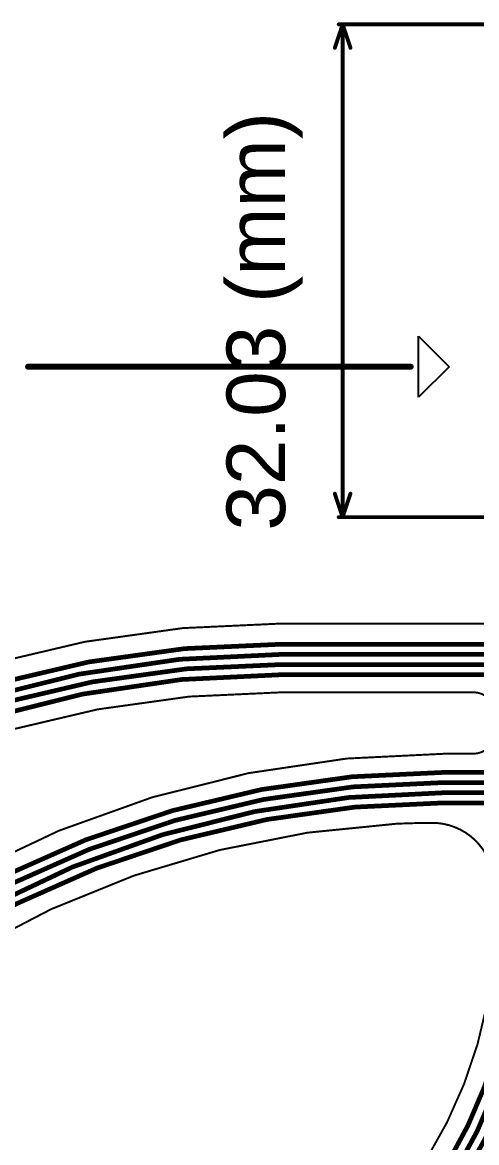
# Model space of a CAD drawing. Header units: inches. Extents: x -17 to 349, y -40 to 215.
# Drawn here: x 55.1 to 84.7, y 96.2 to 169 of the extents above; entities that cross this region are included whole.
import ezdxf

# ---------------------------------------------------------------- set-up
doc = ezdxf.new("R2010")
doc.units = ezdxf.units.IN
for name, color, linetype in [('Board Outline', 216, 'Continuous'), ('Bottom Layer', 5, 'Continuous'), ('Dimension', 6, 'Continuous'), ('Fabrication', 76, 'Continuous')]:
    doc.layers.add(name, color=color, linetype=linetype)
doc.styles.add('Arial', font='', dxfattribs={"height": 0.2})
doc.styles.get('Arial').set_extended_font_data('Arial')

msp = doc.modelspace()

# ---------------------------------------------------------------- linework, layer by layer
at = {"layer": 'Board Outline', "const_width": 0.127}
for points in [[(2.47029732, 60.4223455, -0.4142195751567328), (71.99095584, 129.94157654)], [(6.940295999999999, 60.4223455, -0.4142199883427267), (71.99095584, 125.47157786)], [(84.46026287999999, 125.47157786, -0.4142135623730951), (85.96026241999999, 123.97157832)], [(85.96026241999999, 122.9849585, -0.4142135623730951), (84.46026287999999, 121.48495896)], [(16.92229788, 55.71695232, -0.4142090794588383), (82.68929614, 121.48495642)], [(21.39229656, 55.71695232, -0.3988783474049679), (79.46506078, 116.93005062)], [(79.46505823999999, 116.93004808, -0.0094298482993003), (81.77511458, 116.98822678)], [(81.77511711999999, 116.98822932, -0.4041484180288247), (85.79706741999999, 113.15149074)], [(85.89669384, 110.71153118, -0.3099204459937392), (66.8763839, 83.13472578)], [(90.36678142, 110.75502614, -0.3103681396936255), (68.47585491999999, 78.96069044)]]:
    msp.add_lwpolyline(points, format="xyb", dxfattribs=at)
at = {"layer": 'Board Outline', "const_width": 0.0635}
for points in [[(71.95920584, 129.94157654, 1), (72.02270584, 129.94157654, 1)], [(71.95921854, 129.94159178, 1), (72.02271853999999, 129.94159178, 1)], [(71.95920584, 125.47157786, 1), (72.02270584, 125.47157786, 1)], [(71.95920584, 125.47157786, 1), (72.02270584, 125.47157786, 1)], [(84.42851288, 125.47157786, 1), (84.49201288, 125.47157786, 1)], [(84.42851288, 125.47157786, 1), (84.49201288, 125.47157786, 1)], [(82.65754614, 121.48495642, 1), (82.72104614, 121.48495642, 1)], [(82.65754614, 121.48495642, 1), (82.72104614, 121.48495642, 1)], [(84.42851288, 121.48495896, 1), (84.49201288, 121.48495896, 1)], [(84.42851288, 121.48495642, 1), (84.49201288, 121.48495642, 1)], [(79.43330824, 116.93004808, 1), (79.49680824, 116.93004808, 1)], [(79.43331078, 116.93005062, 1), (79.49681077999999, 116.93005062, 1)], [(81.74336457999999, 116.98822678, 1), (81.80686458, 116.98822678, 1)], [(81.74336712, 116.98822932, 1), (81.80686711999999, 116.98822932, 1)]]:
    msp.add_lwpolyline(points, format="xyb", close=True, dxfattribs=at)
at = {"layer": 'Board Outline', "const_width": 0.127}
for points in [[(71.99096854, 129.94159178), (89.21148274, 129.94159178)], [(71.99095584, 125.47157786), (84.46026287999999, 125.47157786)], [(82.68929614, 121.48495642), (84.46026287999999, 121.48495642)]]:
    msp.add_lwpolyline(points, dxfattribs=at)
at = {"layer": 'Bottom Layer', "const_width": 0.3048}
for points in [[(3.73421656, 60.4223455, -0.4142135623730951), (71.98706963999999, 128.59859218)], [(4.37747156, 60.42499218, -0.4142135513537978), (71.98706963999999, 127.93818964)], [(5.027470259999999, 60.42499218, -0.4142135734834939), (71.98706963999999, 127.27779218)], [(5.697435899999999, 60.44492356, -0.4142135286851717), (71.98706456, 126.61738964)], [(18.17946834, 55.72599218, -0.4142135739342706), (82.52806964, 120.26739218)], [(18.82946958, 55.72599218, -0.4142135623897687), (82.52806964, 119.60698964)], [(19.47947082, 55.73657382, -0.4142135505909564), (82.55346963999999, 118.94659218)], [(20.16536988, 55.76198398, -0.4142135742870353), (82.52806964, 118.28618964)], [(87.7917853, 110.78283406, -0.3121810015699344), (68.28906586, 81.73617383999999)], [(87.11448922, 110.74622504, -0.307789068152753), (68.2948342, 82.45417596)], [(89.1104136, 110.61591796, -0.3143251668603632), (68.71957808, 80.52084988)], [(88.45364579999999, 110.45506738, -0.3104125289906787), (68.58167893999999, 81.15851941999999)]]:
    msp.add_lwpolyline(points, format="xyb", dxfattribs=at)
for points in [[(71.98706963999999, 128.59859218), (86.6495981, 128.59859218)], [(71.98706963999999, 127.93818964), (86.96974732, 127.93818964)], [(71.98706963999999, 127.27779218), (96.98401989999999, 127.27779218)], [(71.98706963999999, 126.61739218), (97.7460199, 126.61739218)], [(82.52806964, 120.26739218), (86.48676123999999, 120.26739218)], [(82.52806964, 119.60698964), (86.96974732, 119.60698964)], [(82.55346963999999, 118.94659218), (86.83160434, 118.94659218)], [(82.52806964, 118.28619218), (86.6883204, 118.28619218)]]:
    msp.add_lwpolyline(points, dxfattribs=at)
at = {"layer": 'Bottom Layer', "const_width": 0.1524}
for points in [[(71.91086963999999, 128.59859218, 1), (72.06326964, 128.59859218, 1)], [(71.91086963999999, 128.59859218, 1), (72.06326964, 128.59859218, 1)], [(71.91086963999999, 127.93818964, 1), (72.06326964, 127.93818964, 1)], [(71.91086963999999, 127.93818964, 1), (72.06326964, 127.93818964, 1)], [(71.91086963999999, 127.27779218, 1), (72.06326964, 127.27779218, 1)], [(71.91086963999999, 127.27779218, 1), (72.06326964, 127.27779218, 1)], [(71.91086456, 126.61738964, 1), (72.06326456, 126.61738964, 1)], [(71.91086963999999, 126.61739218, 1), (72.06326964, 126.61739218, 1)], [(82.45186963999998, 120.26739218, 1), (82.60426964, 120.26739218, 1)], [(82.45186963999998, 120.26739218, 1), (82.60426964, 120.26739218, 1)], [(82.45186963999998, 119.60698964, 1), (82.60426964, 119.60698964, 1)], [(82.45186963999998, 119.60698964, 1), (82.60426964, 119.60698964, 1)], [(82.47726964, 118.94659218, 1), (82.62966963999999, 118.94659218, 1)], [(82.47726964, 118.94659218, 1), (82.62966963999999, 118.94659218, 1)], [(82.45186963999998, 118.28619218, 1), (82.60426964, 118.28619218, 1)], [(82.45186963999998, 118.28618964, 1), (82.60426964, 118.28618964, 1)]]:
    msp.add_lwpolyline(points, format="xyb", close=True, dxfattribs=at)
at = {"layer": 'Dimension', "const_width": 0.254}
for points in [[(75.4634, 167.36187), (75.9714, 168.88587)], [(75.7174, 168.88587), (93.58388699999999, 168.88587)], [(75.9714, 168.88587), (76.4794, 167.36187)], [(75.9714, 152.87117), (75.9714, 168.88587)], [(75.9714, 136.85647), (75.9714, 152.87117)], [(75.4634, 138.38047), (75.9714, 136.85647)], [(75.9714, 136.85647), (76.4794, 138.38047)], [(75.7174, 136.85647), (87.87798274, 136.85647)]]:
    msp.add_lwpolyline(points, dxfattribs=at)
at = {"layer": 'Dimension', "const_width": 0.127}
for points in [[(75.6539, 168.88587, 1), (75.78089999999999, 168.88587, 1)], [(75.9079, 168.88587, 1), (76.0349, 168.88587, 1)], [(75.9079, 168.88587, 1), (76.0349, 168.88587, 1)], [(75.9079, 168.88587, 1), (76.0349, 168.88587, 1)], [(75.3999, 167.36187, 1), (75.5269, 167.36187, 1)], [(76.4159, 167.36187, 1), (76.5429, 167.36187, 1)], [(75.9079, 152.87117, 1), (76.0349, 152.87117, 1)], [(75.9079, 152.87117, 1), (76.0349, 152.87117, 1)], [(75.3999, 138.38047, 1), (75.5269, 138.38047, 1)], [(76.4159, 138.38047, 1), (76.5429, 138.38047, 1)], [(75.6539, 136.85647, 1), (75.78089999999999, 136.85647, 1)], [(75.9079, 136.85647, 1), (76.0349, 136.85647, 1)], [(75.9079, 136.85647, 1), (76.0349, 136.85647, 1)], [(75.9079, 136.85647, 1), (76.0349, 136.85647, 1)]]:
    msp.add_lwpolyline(points, format="xyb", close=True, dxfattribs=at)
at = {"layer": 'Fabrication'}
for p, q in [((80.90869771999999, 148.62197098), (82.89519616, 146.63547254)), ((80.90869771999999, 144.64897156), (80.90869771999999, 148.62197098)), ((82.89519616, 146.63547254), (80.90869771999999, 144.64897156))]:
    msp.add_line(p, q, dxfattribs=at)
at = {"layer": 'Fabrication', "const_width": 0.3809999999999999}
msp.add_lwpolyline([(55.50869772, 146.63547), (80.40069772, 146.63547)], dxfattribs=at)
at = {"layer": 'Fabrication', "const_width": 0.1905}
for points in [[(55.41344771999999, 146.63547, 1), (55.60394772, 146.63547, 1)], [(80.30544771999999, 146.63547, 1), (80.49594772, 146.63547, 1)]]:
    msp.add_lwpolyline(points, format="xyb", close=True, dxfattribs=at)

# ---------------------------------------------------------------- texts
at = {"layer": 'Dimension', "style": 'Arial'}
msp.add_text('32.03 (mm)', height=3.81, rotation=90, dxfattribs=at).set_placement((72.23146844, 135.98101328))

doc.saveas('drawing.dxf')
